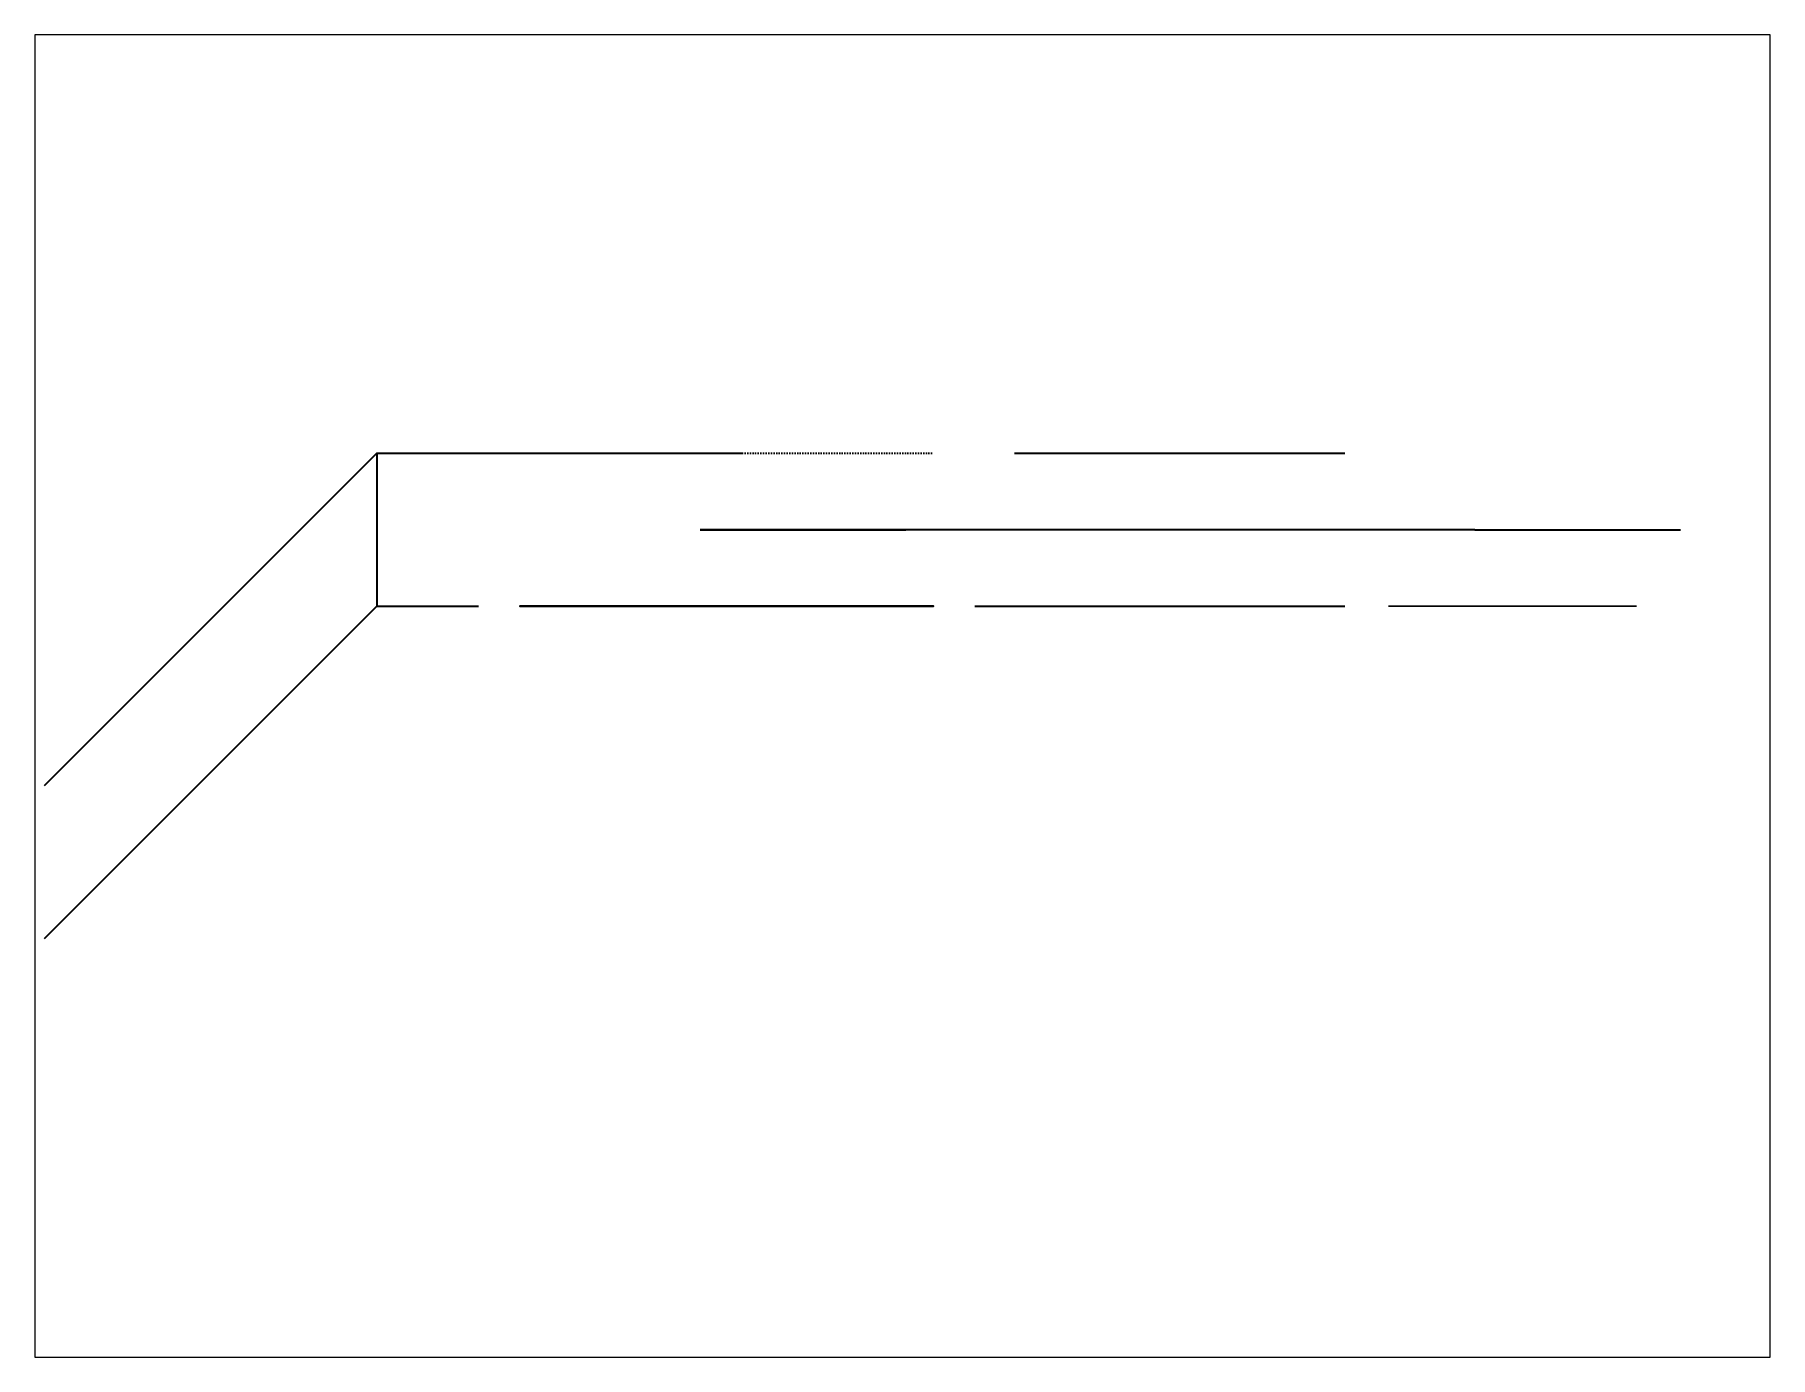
# Paper-space layout 'Layout1' of a CAD drawing. Header units: millimetres. Extents: x 1.05 to 9.45, y 0.8 to 7.2.
# The model-space entities are those that its viewports show. They can reach past a viewport. Long polylines and large blocks are cut down to what shows.
import ezdxf
from ezdxf.enums import TextEntityAlignment as Align

# ---------------------------------------------------------------- set-up
doc = ezdxf.new("R2010")
doc.units = ezdxf.units.MM
doc.header["$MEASUREMENT"] = 0
doc.styles.add('Romans', font='romans.shx')

# ---------------------------------------------------------------- blocks, each defined once
blk = doc.blocks.new('Anno_Elevation_Label_3D_2')
at = {"linetype": 'ByBlock'}
blk.add_hatch(color=0, dxfattribs=at).paths.add_polyline_path([(0, 0), (0.5, 0.866), (-0.5, 0.866)])
blk.add_line((-0.5, 0), (0.5, 0))
at = {"color": 0, "linetype": 'ByBlock'}
blk.add_lwpolyline([(0, 0), (0.5, 0.866), (-0.5, 0.866)], close=True, dxfattribs=at)
at = {"color": 0, "linetype": 'ByBlock', "style": 'Romans'}
blk.add_attdef('PREFIX', text='', height=1, dxfattribs=at).set_placement((-0.9709, 1.4048), align=Align.RIGHT)
for tag, p in [('ELEVATION', (-0.5, 1.4048)), ('SUFFIX', (1.2787, 0))]:
    blk.add_attdef(tag, p, '', height=1, dxfattribs=at)

msp = doc.modelspace()

# ---------------------------------------------------------------- hatches: boundary and pattern name
at = {"extrusion": (3.9443e-31, -1, 2.22045e-16)}
h = msp.add_hatch(dxfattribs=at)
h.set_pattern_fill('ANSI31', color=256, scale=0.002, angle=45, style=0)
h.set_pattern_definition([(90, (-3.698146, 5.2519184), (-0.00635, 1e-17), [])])
h.paths.add_polyline_path([(-3.6981, 5.2519), (-3.1981, 4.3859), (-2.6981, 5.2519)])

# ---------------------------------------------------------------- linework, layer by layer
at = {"color": 9, "extrusion": (-0.57735, -0.57735, 0.57735)}
for p, q in [((-4.0423, 0, 4.3859), (-4.8468, -0.8045, 3.2769)), ((-4.0423, 0, 4.3859), (-4.0423, -0.3695, 4.3859)), ((-4.0423, -0.3695, 4.3859), (-4.8468, -1.174, 3.2769))]:
    msp.add_line(p, q, dxfattribs=at)
at = {"color": 9, "extrusion": (0, -1, 2.22045e-16)}
for p, q in [((-4.0423, 0, 4.3859), (-3.1612, 0, 4.3859)), ((-2.5008, 0, 4.3859), (-1.702, 0, 4.3859)), ((-4.0423, -0.3695, 4.3859), (-3.7965, -0.3695, 4.3859)), ((-2.5965, -0.3695, 4.3859), (-1.702, -0.3695, 4.3859))]:
    msp.add_line(p, q, dxfattribs=at)
at = {"extrusion": (0, -1, 2.22045e-16)}
for p, q in [((-3.1109, -0.1856, 3.0842), (-3.2609, -0.1856, 3.0842)), ((-3.2609, -0.1856, 3.0842), (-2.7636, -0.1856, 3.5814)), ((-1.3881, -0.1856, 2.0559), (-3.1109, -0.1856, 2.0559)), ((-1.3881, -0.1856, 1.3614), (-3.1109, -0.1856, 1.3614)), ((-3.1109, -0.1856, 3.0842), (-3.1109, -0.1856, 1.3614)), ((-2.2664, -0.1856, 3.0842), (-2.7636, -0.1856, 3.5814)), ((-2.4164, -0.1856, 3.0842), (-2.4164, -0.1856, 1.3614)), ((-2.2664, -0.1856, 3.0842), (-2.4164, -0.1856, 3.0842)), ((-1.3881, -0.1856, 1.2114), (-0.8908, -0.1856, 1.7086)), ((-1.3881, -0.1856, 2.2059), (-0.8908, -0.1856, 1.7086)), ((-1.3881, -0.1856, 1.2114), (-1.3881, -0.1856, 1.3614)), ((-1.3881, -0.1856, 2.0559), (-1.3881, -0.1856, 2.2059))]:
    msp.add_line(p, q, dxfattribs=at)

# ---------------------------------------------------------------- block references
at = {"extrusion": (-2.22045e-16, -1, 2.83275e-16)}
ref = msp.add_blockref('Anno_Elevation_Label_3D_2', (-3.1965, 4.3888, 0.3695), dxfattribs=at)
ref.add_attrib('ELEVATION', '+10', (-3.6965, 5.7936, 0.3695), dxfattribs={"color": 0, "linetype": 'ByBlock', "extrusion": (-2.22045e-16, -1, 2.83275e-16), "height": 1, "style": 'Romans'})

# ---------------------------------------------------------------- texts
at = {"extrusion": (0, -1, 2.22045e-16), "style": 'Romans'}
for s, height, p in [('Y', 0.3022, (-2.9006, 2.9272, 0.1856)), ('x', 0.4352, (-1.5611, 1.587, 0.1856))]:
    msp.add_text(s, height=height, dxfattribs=at).set_placement(p)

psp = doc.layouts.get("Layout1")

# ---------------------------------------------------------------- viewports
at = {"layer": '0'}
psp.add_viewport(center=(5.25, 4), size=(8.4, 6.4), view_center_point=(-2.7716, -0.587), view_height=3.197368, dxfattribs=at)

doc.saveas('drawing.dxf')
